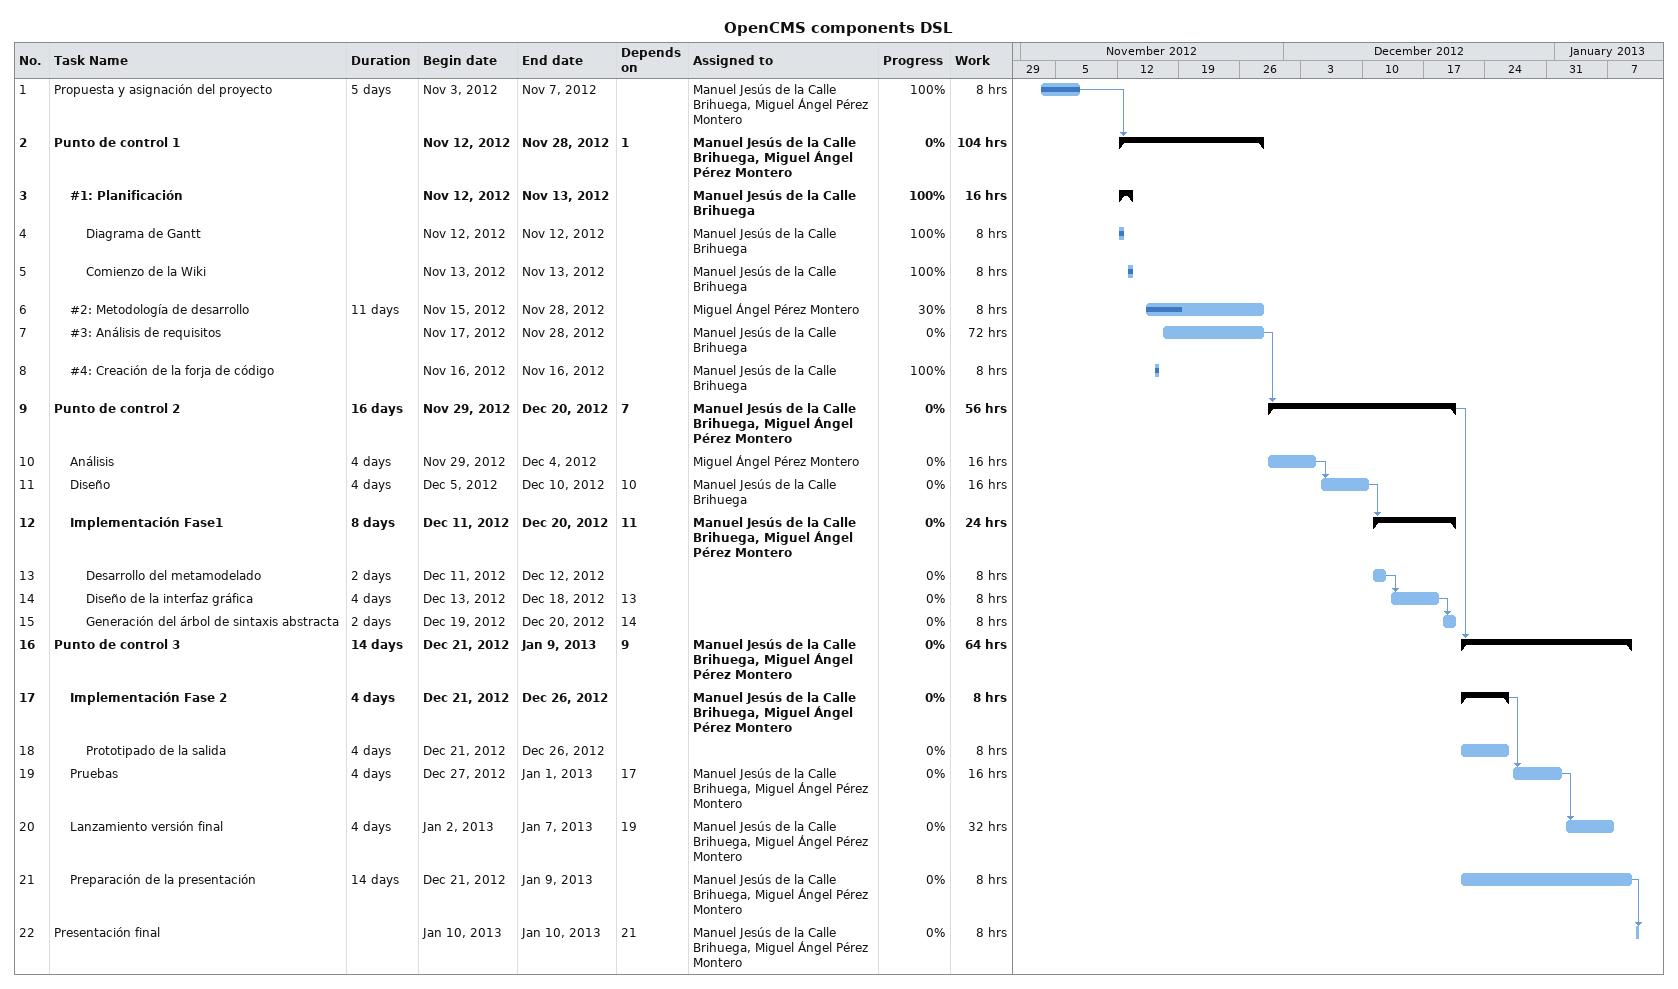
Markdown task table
OpenCMS components DSL

| ID | Level | Task | Duration | Start | Finish | Predecessors | Resources | % complete | Work (h) |
|---|---|---|---|---|---|---|---|---|---|
| 1 | 1 | Propuesta y asignación del proyecto | 5d | 2012-11-03 | 2012-11-07 |  | Manuel Jesús de la Calle Brihuega, Miguel Ángel Pérez Montero | 100 | 8 |
| 2 | 1 | **Punto de control 1** |  | 2012-11-12 | 2012-11-28 | 1 | Manuel Jesús de la Calle Brihuega, Miguel Ángel Pérez Montero | 0 | 104 |
| 3 | 2 | **#1: Planificación** |  | 2012-11-12 | 2012-11-13 |  | Manuel Jesús de la Calle Brihuega | 100 | 16 |
| 4 | 3 | Diagrama de Gantt |  | 2012-11-12 | 2012-11-12 |  | Manuel Jesús de la Calle Brihuega | 100 | 8 |
| 5 | 3 | Comienzo de la Wiki |  | 2012-11-13 | 2012-11-13 |  | Manuel Jesús de la Calle Brihuega | 100 | 8 |
| 6 | 2 | #2: Metodología de desarrollo | 11d | 2012-11-15 | 2012-11-28 |  | Miguel Ángel Pérez Montero | 30 | 8 |
| 7 | 2 | #3: Análisis de requisitos |  | 2012-11-17 | 2012-11-28 |  | Manuel Jesús de la Calle Brihuega | 0 | 72 |
| 8 | 2 | #4: Creación de la forja de código |  | 2012-11-16 | 2012-11-16 |  | Manuel Jesús de la Calle Brihuega | 100 | 8 |
| 9 | 1 | **Punto de control 2** | 16d | 2012-11-29 | 2012-12-20 | 7 | Manuel Jesús de la Calle Brihuega, Miguel Ángel Pérez Montero | 0 | 56 |
| 10 | 2 | Análisis | 4d | 2012-11-29 | 2012-12-04 |  | Miguel Ángel Pérez Montero | 0 | 16 |
| 11 | 2 | Diseño | 4d | 2012-12-05 | 2012-12-10 | 10 | Manuel Jesús de la Calle Brihuega | 0 | 16 |
| 12 | 2 | **Implementación Fase1** | 8d | 2012-12-11 | 2012-12-20 | 11 | Manuel Jesús de la Calle Brihuega, Miguel Ángel Pérez Montero | 0 | 24 |
| 13 | 3 | Desarrollo del metamodelado | 2d | 2012-12-11 | 2012-12-12 |  |  | 0 | 8 |
| 14 | 3 | Diseño de la interfaz gráfica | 4d | 2012-12-13 | 2012-12-18 | 13 |  | 0 | 8 |
| 15 | 3 | Generación del árbol de sintaxis abstracta | 2d | 2012-12-19 | 2012-12-20 | 14 |  | 0 | 8 |
| 16 | 1 | **Punto de control 3** | 14d | 2012-12-21 | 2013-01-09 | 9 | Manuel Jesús de la Calle Brihuega, Miguel Ángel Pérez Montero | 0 | 64 |
| 17 | 2 | **Implementación Fase 2** | 4d | 2012-12-21 | 2012-12-26 |  | Manuel Jesús de la Calle Brihuega, Miguel Ángel Pérez Montero | 0 | 8 |
| 18 | 3 | Prototipado de la salida | 4d | 2012-12-21 | 2012-12-26 |  |  | 0 | 8 |
| 19 | 2 | Pruebas | 4d | 2012-12-27 | 2013-01-01 | 17 | Manuel Jesús de la Calle Brihuega, Miguel Ángel Pérez Montero | 0 | 16 |
| 20 | 2 | Lanzamiento versión final | 4d | 2013-01-02 | 2013-01-07 | 19 | Manuel Jesús de la Calle Brihuega, Miguel Ángel Pérez Montero | 0 | 32 |
| 21 | 2 | Preparación de la presentación | 14d | 2012-12-21 | 2013-01-09 |  | Manuel Jesús de la Calle Brihuega, Miguel Ángel Pérez Montero | 0 | 8 |
| 22 | 1 | Presentación final |  | 2013-01-10 | 2013-01-10 | 21 | Manuel Jesús de la Calle Brihuega, Miguel Ángel Pérez Montero | 0 | 8 |
